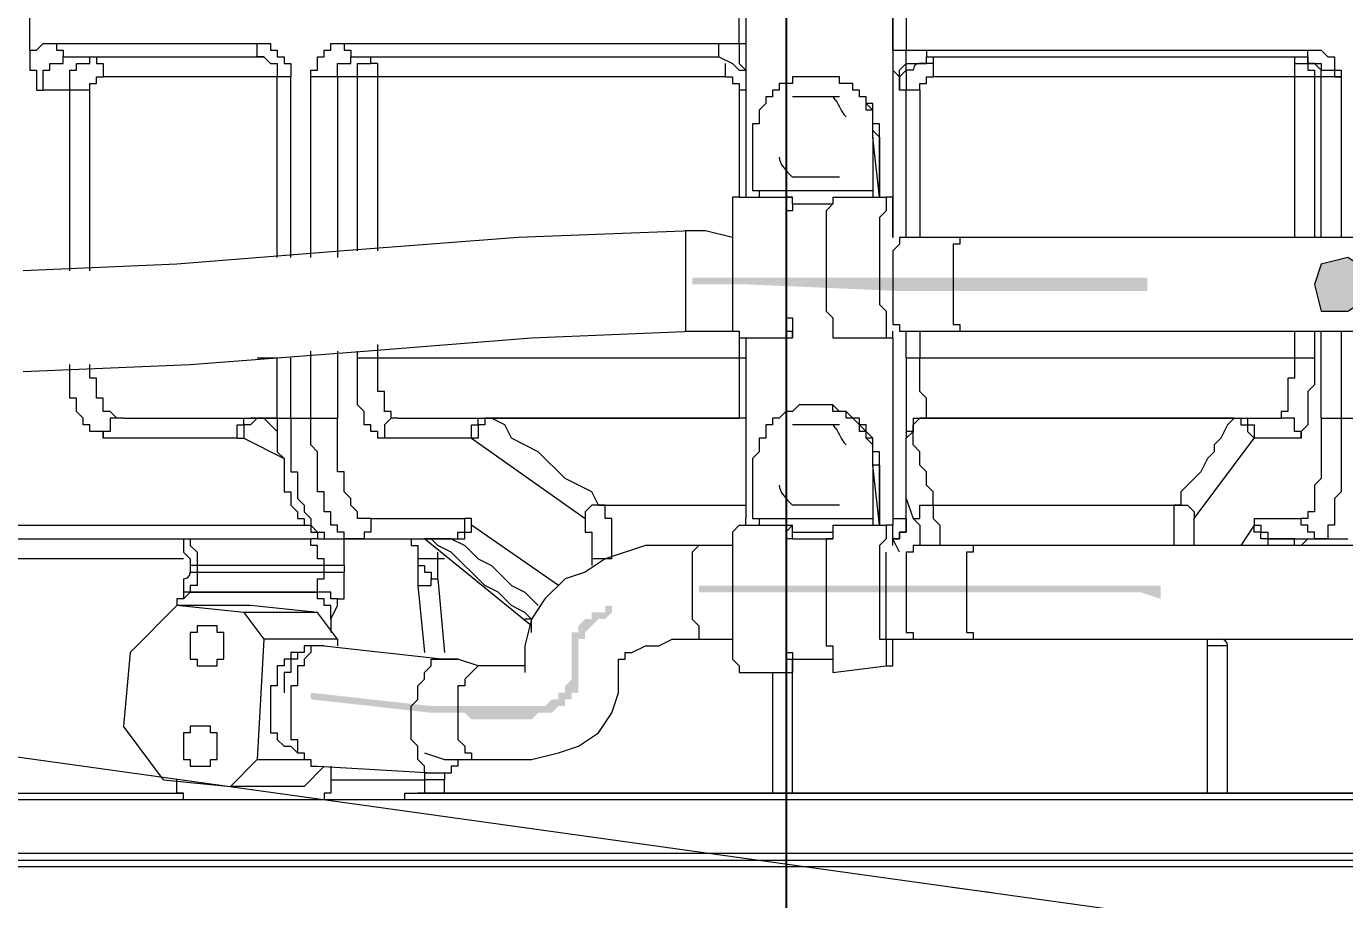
# Model space of a CAD drawing. Header units: millimetres. Extents: x 25083 to 52777, y 24772 to 45779.
# Drawn here: x 39276.5 to 39349.6, y 33806.6 to 33855 of the extents above; entities that cross this region are included whole.
import ezdxf

# ---------------------------------------------------------------- set-up
doc = ezdxf.new("R2010")
doc.units = ezdxf.units.MM
doc.layers.add('小车', color=7, linetype='Continuous')
doc.styles.get("Standard").update_dxf_attribs({"font": ''})
doc.styles.get('Standard').set_extended_font_data('SimSun')
doc.dimstyles.new('ISO-25', dxfattribs={"dimtxt": 2.5, "dimasz": 2.5, "dimexe": 1.25, "dimexo": 0.625, "dimtad": 1, "dimtxsty": 'Standard', "dimcen": 2.5, "dimadec": 0, "dimazin": 0, "dimtfac": 1, "dimtmove": 0, "dimatfit": 3, "dimfxl": 1, "dimarcsym": 0})

# ---------------------------------------------------------------- blocks, each defined once
blk = doc.blocks.new('*D925')
at = {"color": 0, "lineweight": -2}
for p, q in [((29677.862, 34881.662), (29677.862, 32448.293)), ((40733.017, 34757.645), (40733.017, 32448.293)), ((29680.362, 32449.543), (40730.517, 32449.543))]:
    blk.add_line(p, q, dxfattribs=at)
at = {"color": 0}
for points in [[(29680.362, 32449.96), (29680.362, 32449.127), (29677.862, 32449.543)], [(40730.517, 32449.127), (40730.517, 32449.96), (40733.017, 32449.543)]]:
    blk.add_solid(points, dxfattribs=at)
at = {"layer": 'DEFPOINTS', "color": 0}
for p in [(29677.862, 34882.287), (40733.017, 34758.27), (40733.017, 32449.543)]:
    blk.add_point(p, dxfattribs=at)
at = {"color": 0, "insert": (35205.439, 32451.628), "char_height": 2.5, "attachment_point": 5}
blk.add_mtext('11055,15', dxfattribs=at)
blk = doc.blocks.new('zw$D2F4')
h = blk.add_hatch(color=7)
h.dxf.hatch_style = 2
h.paths.add_polyline_path([(637.995, 191.993), (638.737, 198.677), (638.366, 198.677), (637.623, 191.993)])
h = blk.add_hatch(color=7)
h.dxf.hatch_style = 2
h.paths.add_polyline_path([(637.623, 191.993), (637.623, 190.136), (637.252, 189.764), (637.252, 189.022), (637.995, 189.022), (637.995, 190.879), (637.995, 191.993)])
h = blk.add_hatch(color=7)
h.dxf.hatch_style = 2
h.paths.add_polyline_path([(637.252, 189.022), (637.252, 186.422), (637.623, 186.051), (637.623, 185.308), (637.995, 184.937), (637.995, 184.565), (638.366, 184.565), (638.366, 184.194), (638.737, 184.194), (638.737, 183.823), (639.109, 183.823), (641.708, 183.823), (641.708, 183.451), (642.08, 183.451), (642.822, 182.709), (642.822, 182.337), (643.194, 181.966), (643.565, 181.966), (643.565, 182.337), (643.194, 182.337), (643.194, 183.08), (642.822, 183.08), (642.822, 183.451), (642.451, 183.823), (642.08, 183.823), (642.08, 184.194), (639.48, 184.194), (639.109, 184.565), (638.737, 184.565), (638.737, 184.937), (638.366, 184.937), (638.366, 185.308), (637.995, 185.679), (637.995, 189.022)])
h = blk.add_hatch(color=7)
h.dxf.hatch_style = 2
h.paths.add_polyline_path([(644.308, 177.138), (644.308, 173.796), (644.679, 173.796), (644.679, 176.024), (644.679, 177.138)])
h = blk.add_hatch(color=7)
h.dxf.hatch_style = 2
h.paths.add_polyline_path([(661.39, 177.51), (661.39, 174.539), (661.762, 174.167), (661.762, 177.51)])
h = blk.add_hatch(color=7)
h.dxf.hatch_style = 2
h.paths.add_polyline_path([(661.39, 174.539), (661.019, 165.997), (661.762, 165.997), (661.762, 174.167)])
h = blk.add_hatch(color=7)
h.dxf.hatch_style = 2
h.paths.add_polyline_path([(644.308, 173.796), (644.308, 165.255), (644.679, 165.255), (644.679, 173.796)])
h = blk.add_hatch(color=7)
h.dxf.hatch_style = 2
h.paths.add_polyline_path([(661.019, 165.997), (661.019, 162.655), (661.762, 162.655), (661.762, 165.997)])
h = blk.add_hatch(color=7)
h.dxf.hatch_style = 2
h.paths.add_polyline_path([(644.308, 165.255), (644.308, 161.913), (644.679, 161.913), (644.679, 165.255)])
h = blk.add_hatch(color=7)
edge = h.paths.add_edge_path(flags=0)
edge.add_spline(control_points=[(661.019, 162.655), (661.019, 162.655), (661.019, 152.257), (661.019, 152.257), (661.019, 152.257), (661.762, 152.257), (661.762, 152.257), (661.762, 152.257), (661.762, 162.655), (661.762, 162.655), (661.762, 162.655), (661.019, 162.655), (661.019, 162.655), (661.019, 162.655), (661.019, 162.655), (661.019, 162.655)], knot_values=[0, 0, 0, 0, 1, 1, 1, 2, 2, 2, 3, 3, 3, 4, 4, 4, 5, 5, 5, 5], degree=3, periodic=0)
edge = h.paths.add_edge_path(flags=0)
edge.add_spline(control_points=[(661.019, 141.488), (661.019, 141.488), (661.019, 115.864), (661.019, 115.864), (661.019, 115.864), (661.762, 115.864), (661.762, 115.864), (661.762, 115.864), (661.762, 141.488), (661.762, 141.488), (661.762, 141.488), (661.019, 141.488), (661.019, 141.488), (661.019, 141.488), (661.019, 141.488), (661.019, 141.488)], knot_values=[0, 0, 0, 0, 1, 1, 1, 2, 2, 2, 3, 3, 3, 4, 4, 4, 5, 5, 5, 5], degree=3, periodic=0)
h = blk.add_hatch(color=7)
edge = h.paths.add_edge_path(flags=0)
edge.add_spline(control_points=[(644.308, 161.913), (644.308, 161.913), (644.308, 152.629), (644.308, 152.629), (644.308, 152.629), (643.937, 151.514), (643.937, 151.514), (643.937, 151.514), (644.679, 151.514), (644.679, 151.514), (644.679, 151.514), (644.679, 161.913), (644.679, 161.913), (644.679, 161.913), (644.308, 161.913), (644.308, 161.913), (644.308, 161.913), (644.308, 161.913), (644.308, 161.913)], knot_values=[0, 0, 0, 0, 1, 1, 1, 2, 2, 2, 3, 3, 3, 4, 4, 4, 5, 5, 5, 6, 6, 6, 6], degree=3, periodic=0)
edge = h.paths.add_edge_path(flags=0)
edge.add_spline(control_points=[(643.937, 140.745), (643.937, 140.745), (643.937, 115.121), (643.937, 115.121), (643.937, 115.121), (644.679, 115.121), (644.679, 115.121), (644.679, 115.121), (644.679, 140.745), (644.679, 140.745), (644.679, 140.745), (643.937, 140.745), (643.937, 140.745), (643.937, 140.745), (643.937, 140.745), (643.937, 140.745)], knot_values=[0, 0, 0, 0, 1, 1, 1, 2, 2, 2, 3, 3, 3, 4, 4, 4, 5, 5, 5, 5], degree=3, periodic=0)
h = blk.add_hatch(color=7)
h.dxf.hatch_style = 2
h.paths.add_polyline_path([(661.39, 142.973), (659.905, 142.602), (659.905, 141.116), (660.648, 140.002), (662.133, 140.002), (662.876, 141.116), (662.504, 142.602)])
at = {"color": 7, "lineweight": 5}
for points in [[(647.279, 267.007), (647.279, 198.677)], [(633.167, 229.128), (633.167, 206.104)], [(629.082, 92.468), (629.082, 228.386)], [(629.825, 228.386), (629.825, 92.468)], [(632.796, 109.18), (632.796, 228.386)], [(633.167, 228.386), (633.167, 205.733)], [(629.454, 228.014), (629.454, 92.84)], [(648.021, 215.388), (648.021, 199.048)], [(646.165, 205.733), (646.165, 215.017)], [(656.563, 214.645), (656.934, 205.362), (657.677, 195.706), (658.42, 186.422), (658.791, 177.51)], [(664.361, 177.51), (663.99, 187.165), (663.247, 196.82), (662.504, 206.104), (662.133, 214.645)], [(674.388, 214.274), (673.274, 214.274), (673.274, 213.903), (672.16, 213.903), (672.16, 213.531)], [(674.388, 214.274), (678.844, 214.274)], [(674.388, 214.274), (674.388, 213.903), (674.759, 213.531), (674.759, 212.789)], [(672.16, 210.932), (672.16, 213.531)], [(672.16, 213.531), (673.274, 213.531), (673.274, 213.16), (673.645, 213.16), (673.645, 212.417), (674.017, 212.417), (674.017, 212.046)], [(674.759, 212.789), (674.388, 212.789), (674.388, 212.417), (674.017, 212.417), (674.017, 212.046)], [(674.759, 212.789), (674.759, 201.648)], [(652.849, 210.189), (653.22, 210.189), (653.22, 210.932), (653.592, 210.932), (653.592, 211.303), (653.963, 211.303), (654.335, 211.675), (655.077, 211.675), (655.077, 212.046), (656.934, 212.046)], [(662.133, 212.046), (672.16, 212.046)], [(672.16, 212.046), (673.274, 212.046), (673.274, 211.675), (673.645, 211.675), (673.645, 211.303)], [(674.017, 212.046), (674.017, 201.277)], [(653.963, 209.075), (653.963, 209.446), (654.335, 209.818), (654.335, 210.189), (654.706, 210.189), (655.077, 210.189), (655.077, 210.561), (656.191, 210.561), (656.191, 210.932), (656.934, 210.932)], [(662.133, 210.932), (672.16, 210.932)], [(672.16, 210.932), (672.531, 210.932), (672.531, 210.561), (672.903, 210.561), (672.903, 210.189)], [(673.645, 211.303), (673.645, 210.932), (674.017, 210.932), (674.017, 210.561)], [(652.849, 202.762), (652.849, 210.189)], [(653.963, 209.075), (653.963, 209.818), (653.22, 209.818), (653.22, 210.189), (652.849, 210.189)], [(674.017, 210.561), (673.645, 210.561), (673.645, 210.189), (672.903, 210.189)], [(672.903, 199.791), (672.903, 210.189)], [(633.91, 206.847), (636.881, 209.075)], [(640.966, 208.704), (636.881, 209.075)], [(640.966, 208.704), (643.565, 206.104)], [(653.963, 209.075), (653.963, 197.192)], [(633.91, 206.847), (633.538, 203.133)], [(632.796, 205.362), (632.796, 205.733), (633.167, 205.733), (633.167, 206.104), (633.538, 206.104), (633.91, 206.104)], [(635.767, 205.733), (635.024, 205.733), (635.024, 205.362), (634.653, 205.362), (634.653, 204.99)], [(636.881, 204.99), (636.881, 205.362), (636.509, 205.362), (636.509, 205.733), (636.138, 205.733), (635.767, 205.733)], [(643.194, 202.391), (643.565, 206.104)], [(643.565, 202.019), (643.565, 206.104)], [(643.937, 205.733), (643.937, 206.104), (643.565, 206.104)], [(644.308, 205.733), (643.937, 205.733)], [(644.308, 205.362), (644.308, 205.733), (643.937, 205.733)], [(644.308, 205.362), (643.937, 205.733)], [(645.051, 205.733), (644.308, 205.733)], [(646.536, 205.733), (646.165, 205.362), (645.793, 205.362)], [(646.907, 205.733), (646.536, 205.733)], [(647.279, 205.733), (646.907, 205.733)], [(647.279, 205.733), (647.279, 205.362), (646.907, 205.362)], [(632.796, 193.849), (632.796, 205.362)], [(634.653, 204.99), (634.653, 204.247), (635.024, 204.247), (635.024, 203.876), (635.395, 203.876), (635.767, 203.876)], [(635.767, 203.876), (636.509, 203.876), (636.509, 204.247), (636.881, 204.247), (636.881, 204.99)], [(641.337, 205.362), (640.594, 205.362), (640.594, 204.99), (640.223, 204.99), (640.223, 204.247)], [(642.451, 204.247), (642.451, 204.99), (642.08, 204.99), (642.08, 205.362), (641.337, 205.362)], [(644.308, 198.306), (644.308, 205.362)], [(644.308, 205.362), (644.308, 198.306)], [(644.679, 204.99), (644.679, 205.362), (644.308, 205.362)], [(645.422, 204.99), (644.679, 204.99)], [(645.793, 205.362), (645.422, 205.362)], [(645.422, 205.362), (645.422, 196.82)], [(645.793, 204.99), (645.422, 204.99)], [(645.793, 196.82), (645.793, 205.362)], [(646.907, 205.362), (646.536, 204.99), (645.793, 204.99)], [(640.223, 204.247), (640.223, 203.876), (640.594, 203.876), (640.594, 203.505), (640.966, 203.505), (641.337, 203.505)], [(641.337, 203.505), (642.08, 203.505), (642.08, 203.876), (642.451, 203.876), (642.451, 204.247)], [(635.024, 201.648), (633.538, 203.133)], [(633.538, 199.048), (633.538, 203.133)], [(652.849, 202.762), (653.592, 202.762), (653.592, 202.391), (653.963, 202.391), (653.963, 202.019)], [(652.849, 202.762), (652.849, 202.391)], [(643.194, 202.391), (641.708, 201.277)], [(643.194, 198.306), (643.194, 202.391)], [(643.194, 198.306), (643.565, 202.019)], [(652.849, 202.391), (651.735, 200.162)], [(653.592, 202.019), (653.592, 202.391), (652.849, 202.391)], [(653.963, 201.277), (653.963, 201.648), (653.592, 202.019)], [(653.963, 201.277), (653.963, 202.019)], [(641.708, 201.277), (635.024, 201.648)], [(635.024, 201.648), (635.024, 198.677)], [(641.708, 197.192), (641.708, 201.277)], [(653.22, 200.534), (653.963, 201.277)], [(653.592, 200.905), (653.963, 201.277)], [(653.963, 200.534), (653.963, 201.277)], [(657.305, 201.648), (657.305, 200.534)], [(674.759, 201.648), (674.759, 200.905), (674.388, 200.905), (674.388, 200.534), (674.017, 200.534), (674.017, 200.162), (673.645, 200.162), (673.645, 199.791)], [(674.017, 201.277), (673.645, 200.905)], [(674.017, 201.277), (674.017, 201.648), (674.759, 201.648)], [(640.966, 199.42), (640.966, 199.791), (640.594, 199.791), (640.594, 200.162), (640.223, 200.162), (640.223, 200.534), (639.48, 200.534), (639.109, 200.534), (639.109, 200.905), (636.509, 200.905), (636.509, 200.534), (636.138, 200.534), (635.767, 200.162), (635.767, 199.791)], [(653.963, 200.534), (652.106, 200.534), (651.735, 200.162), (649.878, 200.162), (649.878, 199.791), (649.136, 199.791), (648.764, 199.42), (648.393, 199.42), (648.393, 199.048), (648.021, 199.048), (648.021, 198.677), (647.65, 198.677), (647.65, 198.306)], [(653.22, 200.534), (653.592, 200.905)], [(653.963, 200.534), (657.305, 200.534)], [(662.876, 200.534), (672.903, 200.534)], [(673.645, 200.905), (673.645, 200.534), (672.903, 200.534)], [(641.337, 198.677), (640.966, 198.677), (640.594, 199.048), (640.223, 199.048), (640.223, 199.42), (639.109, 199.42), (639.109, 199.791), (638.366, 199.791), (637.995, 199.791), (636.138, 199.791), (636.138, 199.42), (635.395, 199.42), (635.395, 199.048), (635.024, 199.048), (635.024, 198.677), (634.653, 198.677), (634.653, 198.306)], [(635.767, 199.791), (635.395, 199.42)], [(641.337, 198.677), (641.337, 199.048), (640.966, 199.048), (640.966, 199.42), (640.594, 199.42), (640.594, 199.791), (639.852, 199.791), (639.852, 200.162), (638.737, 200.162)], [(653.963, 199.791), (650.992, 199.791), (650.992, 199.42), (649.507, 199.42), (649.136, 199.048), (648.764, 199.048), (648.393, 198.677), (648.021, 198.677), (647.65, 198.306), (647.65, 197.934), (647.279, 197.934), (647.279, 197.563)], [(653.963, 199.791), (657.305, 199.791)], [(662.876, 199.791), (672.903, 199.791)], [(673.645, 199.791), (672.903, 199.791)], [(633.538, 199.048), (634.653, 197.934)], [(633.91, 197.563), (633.167, 197.563), (633.167, 197.934), (632.796, 197.934), (632.796, 198.306)], [(634.653, 198.306), (634.281, 191.621)], [(641.337, 198.306), (641.337, 198.677)], [(641.337, 197.934), (641.337, 198.306)], [(641.708, 197.192), (643.194, 198.306)], [(642.822, 197.563), (643.565, 197.563), (643.565, 197.934), (643.937, 197.934), (643.937, 198.306), (644.308, 198.306)], [(643.565, 197.192), (643.937, 197.192), (643.937, 197.563), (644.308, 197.563), (644.308, 198.306)], [(644.308, 198.306), (645.051, 198.306), (645.051, 197.934), (645.422, 197.934)], [(645.793, 197.934), (646.165, 197.934), (646.165, 198.306), (646.907, 198.306), (646.907, 198.677), (647.279, 198.677)], [(647.279, 198.306), (647.279, 198.677)], [(647.65, 198.306), (647.279, 198.306), (647.279, 197.563)], [(647.65, 198.306), (647.279, 198.306)], [(648.393, 197.563), (648.764, 197.563), (648.764, 197.934), (649.878, 197.934), (649.878, 198.306), (652.106, 198.306), (652.478, 198.677), (653.963, 198.677)], [(653.963, 198.677), (657.677, 198.677)], [(662.876, 198.677), (672.903, 198.677)], [(672.903, 175.653), (672.903, 198.677)], [(672.903, 198.677), (673.274, 198.677), (673.274, 198.306), (674.017, 198.306), (674.017, 197.934), (674.388, 197.934), (674.388, 197.563), (674.759, 197.563), (674.759, 196.82)], [(634.653, 197.563), (633.91, 197.563)], [(633.91, 197.563), (633.91, 192.364)], [(641.337, 197.934), (640.594, 191.25)], [(642.822, 197.563), (642.08, 197.563)], [(642.822, 197.563), (643.565, 197.192)], [(645.422, 197.934), (645.793, 197.934)], [(647.279, 197.563), (647.279, 190.879)], [(647.65, 196.82), (647.65, 197.192), (648.021, 197.192), (648.021, 197.563), (648.393, 197.563)], [(641.708, 197.192), (641.337, 197.192)], [(643.565, 197.192), (643.937, 197.192), (643.937, 196.82), (645.422, 196.82)], [(645.793, 196.82), (645.422, 196.82)], [(645.793, 196.82), (647.279, 196.82)], [(647.279, 196.449), (647.279, 196.82), (647.65, 196.82)], [(648.393, 195.335), (648.393, 196.078), (648.764, 196.078), (649.136, 196.449), (649.507, 196.449), (649.878, 196.82), (650.25, 196.82), (650.621, 196.82), (650.992, 196.82), (650.992, 197.192), (653.963, 197.192)], [(657.677, 197.192), (653.963, 197.192)], [(672.903, 197.192), (662.876, 197.192)], [(672.903, 197.192), (673.645, 197.192), (673.645, 196.82), (673.645, 196.449), (674.017, 196.449)], [(674.759, 196.82), (674.388, 196.82), (674.388, 196.449), (674.017, 196.449)], [(674.759, 196.82), (674.759, 176.024)], [(648.393, 195.335), (647.65, 195.335), (647.65, 195.706), (647.279, 195.706), (647.279, 196.078), (647.279, 196.449)], [(652.849, 194.592), (652.849, 194.963), (653.22, 194.963), (653.22, 195.335), (653.592, 195.335), (653.592, 195.706), (654.335, 195.706), (654.706, 196.078), (657.305, 196.078)], [(657.305, 196.078), (657.677, 196.078)], [(657.305, 196.078), (657.305, 174.539)], [(663.247, 196.078), (672.903, 196.078)], [(672.903, 196.078), (673.645, 196.078), (673.645, 195.706)], [(674.017, 196.449), (674.017, 176.024)], [(648.393, 195.335), (648.393, 190.136)], [(672.903, 194.963), (673.645, 194.963), (673.645, 195.335), (674.017, 195.335)], [(673.645, 195.706), (673.645, 195.335), (674.017, 195.335)], [(653.963, 193.849), (653.963, 194.221), (654.335, 194.221), (654.335, 194.592), (655.077, 194.592), (655.449, 194.592), (655.449, 194.963), (657.305, 194.963)], [(657.305, 194.963), (658.048, 194.963)], [(663.247, 194.963), (672.903, 194.963)], [(652.849, 189.764), (652.849, 194.592)], [(653.963, 193.849), (653.963, 194.221), (653.592, 194.592), (653.22, 194.592), (652.849, 194.592)], [(632.796, 193.478), (632.796, 193.849)], [(633.167, 193.478), (632.796, 193.478)], [(633.167, 193.478), (633.167, 109.551)], [(633.167, 193.478), (633.167, 193.107)], [(653.963, 193.849), (653.963, 174.91)], [(633.167, 109.922), (633.167, 192.735)], [(634.281, 191.621), (634.281, 192.364), (634.653, 192.364), (635.024, 192.735), (635.767, 192.735), (636.138, 193.107), (637.995, 193.107), (638.366, 192.735), (639.109, 192.735), (639.48, 192.364), (639.852, 192.364), (640.223, 191.993), (640.594, 191.993), (640.594, 191.621)], [(644.679, 192.735), (640.966, 192.364)], [(644.679, 192.735), (644.679, 191.993), (645.051, 191.993), (645.051, 191.621)], [(646.165, 192.735), (644.679, 192.735)], [(646.165, 192.735), (645.793, 192.735), (645.793, 192.364), (645.422, 192.364), (645.422, 191.993), (645.051, 191.993), (645.051, 191.621)], [(646.907, 193.107), (646.907, 192.735), (646.165, 192.735)], [(646.165, 191.621), (646.165, 192.735)], [(646.165, 191.621), (646.165, 192.735)], [(647.279, 193.107), (646.907, 193.107)], [(633.91, 192.364), (633.167, 192.364)], [(634.281, 192.364), (633.91, 192.364)], [(633.91, 191.25), (633.91, 192.364)], [(635.395, 192.364), (635.024, 191.25), (635.024, 189.022)], [(642.451, 186.422), (647.279, 192.364)], [(646.907, 191.621), (647.279, 191.993)], [(646.907, 191.621), (647.279, 191.993)], [(647.279, 191.993), (647.279, 192.364)], [(647.279, 191.993), (647.279, 192.364)], [(647.279, 190.879), (647.279, 191.993)], [(633.167, 191.25), (633.91, 191.25)], [(634.281, 191.25), (633.91, 191.25)], [(635.024, 190.507), (634.653, 190.507), (634.653, 190.879), (634.281, 190.879), (634.281, 191.621)], [(640.223, 189.393), (640.594, 190.507), (640.594, 191.621)], [(640.594, 191.621), (640.594, 191.25)], [(640.594, 191.25), (640.594, 190.879)], [(645.051, 191.621), (640.966, 191.25)], [(642.822, 186.422), (643.194, 186.794), (643.565, 187.536), (644.308, 188.279), (644.679, 189.022), (646.536, 190.879), (646.907, 191.621)], [(645.051, 191.621), (646.165, 191.621)], [(646.165, 191.25), (646.165, 191.621)], [(637.623, 190.507), (636.138, 190.507), (635.767, 190.136), (635.395, 190.136), (635.395, 189.764), (635.024, 189.764), (635.024, 189.022)], [(640.223, 189.022), (640.223, 189.393), (639.48, 190.136), (639.109, 190.136), (639.109, 190.507), (637.623, 190.507)], [(640.594, 190.879), (640.594, 190.507)], [(647.279, 190.879), (646.907, 190.136), (646.165, 189.393), (645.793, 188.65), (644.679, 187.536), (644.308, 186.794), (643.565, 186.051)], [(647.279, 190.879), (647.279, 190.507)], [(647.279, 190.879), (647.279, 190.136), (647.65, 190.136), (647.65, 189.764), (648.021, 189.764)], [(647.279, 190.507), (647.65, 190.507), (647.65, 190.136), (648.393, 190.136)], [(644.679, 184.937), (648.021, 189.764)], [(648.021, 189.764), (648.393, 189.764), (648.393, 190.136)], [(652.849, 189.764), (648.393, 183.451)], [(653.592, 189.393), (652.849, 189.393), (652.849, 189.764)], [(652.849, 189.764), (653.592, 189.764), (653.592, 189.393), (653.963, 189.393), (653.963, 189.022)], [(635.024, 189.022), (635.024, 186.422), (635.395, 184.937), (635.767, 183.823), (636.509, 182.709), (637.623, 181.966), (638.737, 181.595), (639.852, 181.595)], [(640.223, 189.022), (640.223, 189.393)], [(640.223, 186.794), (640.223, 189.022)], [(653.963, 188.65), (653.963, 189.022), (653.592, 189.022), (653.592, 189.393)], [(653.963, 188.65), (653.963, 189.022)], [(649.136, 182.709), (649.878, 183.08), (650.621, 184.565), (652.106, 186.051), (652.849, 187.536), (653.592, 187.908), (653.963, 188.65)], [(653.963, 174.539), (653.963, 188.65)], [(640.594, 186.794), (639.852, 186.794)], [(646.907, 177.138), (646.907, 180.109), (646.165, 182.337), (645.422, 183.451), (645.051, 184.565), (643.937, 185.679), (642.822, 186.422), (641.337, 186.794), (640.594, 186.794)], [(642.08, 186.422), (642.822, 186.422), (642.822, 186.794)], [(646.165, 183.08), (645.793, 183.08)], [(648.393, 183.451), (647.65, 183.451), (647.65, 183.08), (646.536, 183.08), (646.165, 183.08)], [(646.165, 181.966), (646.165, 183.08)], [(649.136, 182.709), (649.136, 183.08), (648.764, 183.451), (648.393, 183.451)], [(646.165, 181.966), (648.393, 181.966), (648.393, 182.337), (649.136, 182.337), (649.136, 182.709)], [(649.136, 182.709), (649.136, 174.539)], [(639.852, 181.595), (640.594, 181.595)], [(640.594, 181.595), (640.594, 181.223), (640.966, 181.223), (640.966, 180.852), (641.337, 180.109), (641.337, 179.366), (641.708, 178.624), (641.708, 176.767)], [(661.39, 177.881), (658.791, 177.881), (658.791, 177.51)], [(664.361, 177.51), (664.361, 177.881), (662.504, 177.881), (662.133, 177.881), (661.39, 177.881)], [(644.308, 177.51), (642.822, 177.51), (642.451, 177.138), (642.08, 177.138), (641.708, 177.138), (641.708, 176.767)], [(646.907, 177.138), (646.536, 177.51), (646.165, 177.51), (645.793, 177.51), (644.308, 177.51)], [(646.907, 175.281), (646.907, 177.138)], [(658.791, 177.51), (658.791, 176.767)], [(664.361, 176.767), (664.361, 177.51)], [(641.708, 176.767), (641.708, 175.281)], [(658.791, 176.767), (658.791, 175.281)], [(663.99, 175.281), (664.361, 176.767)], [(672.903, 175.653), (672.903, 175.281), (672.531, 175.281), (672.531, 174.91), (672.16, 174.91)], [(674.017, 176.024), (673.645, 175.281), (673.274, 174.91), (673.274, 174.539)], [(673.274, 175.653), (673.645, 175.653)], [(674.017, 176.024), (674.759, 176.024)], [(674.759, 176.024), (674.759, 174.91)], [(648.021, 174.91), (647.65, 175.281), (642.822, 175.281), (642.451, 175.281), (640.594, 175.281), (640.223, 174.91), (639.852, 174.91)], [(639.852, 174.91), (639.852, 171.939)], [(648.021, 174.91), (648.021, 171.939)], [(657.305, 174.91), (653.963, 174.91)], [(658.42, 174.91), (657.305, 174.91)], [(666.218, 174.91), (666.218, 175.281), (661.39, 175.281), (660.648, 175.281), (658.791, 175.281), (658.791, 174.91), (658.42, 174.91)], [(658.42, 174.91), (658.42, 171.939)], [(672.16, 174.91), (666.218, 174.91)], [(666.218, 174.91), (666.218, 171.939)], [(672.16, 174.539), (672.16, 174.91)], [(674.759, 174.91), (673.645, 174.91), (673.274, 174.539)], [(674.759, 174.91), (678.102, 174.91)], [(674.759, 174.91), (674.759, 174.539)], [(648.021, 174.539), (648.393, 174.539)], [(658.42, 174.539), (648.393, 174.539)], [(651.364, 174.167), (648.393, 174.167)], [(648.393, 174.167), (648.393, 167.483)], [(648.393, 174.167), (648.393, 173.796)], [(654.706, 170.825), (654.706, 171.568), (654.335, 171.939), (654.335, 172.311), (653.963, 172.682), (653.963, 173.053), (653.592, 173.053), (653.592, 173.425), (652.849, 173.425), (652.849, 173.796), (652.106, 173.796), (651.735, 174.167), (651.364, 174.167)], [(686.271, 174.539), (666.218, 174.539)], [(669.56, 174.167), (666.589, 174.167)], [(666.589, 174.167), (666.589, 167.483)], [(666.589, 174.167), (666.589, 173.796)], [(672.903, 170.825), (672.903, 171.939), (672.531, 171.939), (672.531, 172.682), (672.16, 172.682), (672.16, 173.053), (671.788, 173.053), (671.788, 173.425), (671.417, 173.425), (671.046, 173.796), (670.303, 173.796), (670.303, 174.167), (669.56, 174.167)], [(648.393, 173.796), (648.021, 173.796)], [(648.393, 173.796), (648.393, 167.483)], [(666.589, 173.796), (666.218, 173.796)], [(666.589, 173.796), (666.589, 167.483)], [(639.852, 173.053), (633.167, 173.053)], [(633.167, 171.939), (639.852, 171.939)], [(648.021, 171.939), (647.65, 172.311), (642.822, 172.311), (642.451, 172.311), (640.594, 172.311), (640.594, 171.939), (639.852, 171.939)], [(639.852, 171.939), (640.594, 171.939)], [(647.279, 171.939), (647.279, 172.311), (643.194, 172.311), (642.822, 172.311), (640.966, 172.311), (640.966, 171.939), (640.594, 171.939)], [(640.594, 171.939), (640.594, 169.711)], [(647.279, 171.939), (648.021, 171.939)], [(647.279, 171.939), (647.279, 169.711)], [(647.65, 171.939), (647.65, 169.711)], [(649.136, 169.34), (649.136, 171.939)], [(653.592, 169.34), (653.592, 171.939)], [(666.218, 171.939), (666.218, 172.311), (661.39, 172.311), (660.648, 172.311), (658.791, 172.311), (658.791, 171.939), (658.42, 171.939)], [(658.42, 171.939), (658.791, 171.939)], [(665.847, 171.939), (665.475, 171.939), (665.475, 172.311), (661.39, 172.311), (661.019, 172.311), (659.534, 172.311), (659.534, 171.939), (658.791, 171.939)], [(665.847, 171.939), (666.218, 171.939)], [(665.847, 171.939), (665.847, 169.711)], [(665.847, 171.939), (665.847, 169.711)], [(667.332, 169.34), (667.332, 171.939)], [(671.788, 169.34), (671.788, 171.939)], [(651.364, 167.483), (652.478, 167.483), (652.849, 167.854), (653.22, 167.854), (653.22, 168.226), (653.592, 168.226), (653.963, 168.597), (653.963, 168.968), (654.335, 168.968), (654.335, 169.711), (654.706, 169.711), (654.706, 170.825)], [(669.56, 167.483), (671.046, 167.483), (671.046, 167.854), (671.788, 167.854), (671.788, 168.226), (672.16, 168.226), (672.16, 168.597), (672.531, 168.597), (672.531, 169.34), (672.903, 169.34), (672.903, 170.825)], [(648.021, 169.711), (647.279, 169.711), (647.279, 170.082), (642.822, 170.082), (642.451, 170.082), (641.337, 170.082), (641.337, 169.711), (639.852, 169.711)], [(651.364, 167.112), (652.106, 167.112), (652.106, 167.483), (652.849, 167.483), (653.22, 167.854), (653.592, 167.854), (653.592, 168.226), (653.963, 168.226), (653.963, 168.597), (654.335, 168.968), (654.335, 169.34), (654.706, 169.711), (654.706, 170.454)], [(651.364, 167.483), (652.849, 167.483), (652.849, 167.854), (653.22, 167.854), (653.592, 168.226), (653.963, 168.226), (653.963, 168.597), (653.963, 168.968), (654.335, 168.968), (654.335, 169.711), (654.706, 169.711), (654.706, 170.454)], [(651.364, 167.112), (651.364, 167.483), (652.849, 167.483), (652.849, 167.854), (653.22, 167.854), (653.592, 168.226), (653.963, 168.226), (653.963, 168.597), (654.335, 168.968), (654.335, 169.711), (654.706, 169.711), (654.706, 170.454)], [(666.218, 169.711), (665.847, 169.711), (665.475, 170.082), (661.39, 170.082), (660.648, 170.082), (659.905, 170.082), (659.534, 169.711), (658.42, 169.711)], [(669.56, 167.112), (670.303, 167.112), (670.303, 167.483), (671.417, 167.483), (671.417, 167.854), (671.788, 167.854), (671.788, 168.226), (672.16, 168.226), (672.16, 168.597), (672.531, 168.597), (672.531, 169.34), (672.903, 169.34), (672.903, 170.454)], [(669.56, 167.483), (671.046, 167.483), (671.046, 167.854), (671.788, 167.854), (671.788, 168.226), (672.16, 168.226), (672.16, 168.597), (672.531, 168.597), (672.531, 169.34), (672.903, 169.34), (672.903, 170.454)], [(669.56, 167.112), (669.932, 167.483), (671.046, 167.483), (671.417, 167.854), (671.788, 167.854), (671.788, 168.226), (672.16, 168.226), (672.16, 168.597), (672.531, 168.597), (672.531, 169.34), (672.903, 169.34), (672.903, 170.454)], [(639.852, 169.711), (640.223, 166.74)], [(648.021, 169.711), (648.021, 166.74)], [(658.42, 169.711), (658.42, 166.74)], [(666.218, 169.711), (666.218, 166.74)], [(648.021, 166.74), (647.279, 166.74), (646.907, 167.112), (642.822, 167.112), (642.451, 167.112), (641.708, 167.112), (641.708, 166.74), (640.223, 166.74)], [(648.021, 167.112), (651.364, 167.483)], [(648.393, 167.483), (648.021, 167.483)], [(648.021, 167.112), (648.393, 167.112)], [(651.364, 167.112), (648.021, 167.112)], [(651.364, 167.483), (648.393, 167.483)], [(648.393, 167.112), (651.364, 167.112)], [(666.218, 166.74), (665.475, 166.74), (665.104, 167.112), (661.39, 167.112), (661.019, 167.112), (660.276, 167.112), (659.905, 166.74), (658.42, 166.74)], [(666.218, 167.112), (669.56, 167.483)], [(666.589, 167.483), (666.218, 167.483)], [(666.218, 167.112), (666.589, 167.112)], [(669.56, 167.112), (666.218, 167.112)], [(669.56, 167.483), (666.589, 167.483)], [(666.589, 167.112), (669.56, 167.112)], [(640.223, 166.74), (640.223, 166.369), (641.708, 166.369)], [(641.708, 166.74), (641.708, 161.913)], [(641.708, 166.74), (645.051, 166.74), (645.422, 166.74), (646.536, 166.74)], [(646.536, 165.997), (647.279, 166.369)], [(646.907, 166.369), (648.021, 166.369)], [(647.65, 165.626), (647.65, 165.997), (647.279, 165.997), (647.279, 166.369)], [(647.279, 166.369), (647.279, 165.997), (647.65, 165.997), (647.65, 165.626), (648.021, 165.626), (648.393, 165.626)], [(648.021, 166.369), (648.021, 166.74)], [(648.393, 166.369), (648.021, 166.369)], [(658.42, 166.369), (648.393, 166.369)], [(648.393, 166.369), (648.393, 165.626)], [(658.42, 166.74), (658.42, 166.369), (658.791, 166.369)], [(661.39, 166.369), (659.162, 166.369), (659.162, 165.997), (658.791, 165.997)], [(663.99, 165.997), (663.619, 165.997), (663.247, 166.369), (662.504, 166.369), (661.39, 166.369)], [(663.99, 166.369), (664.733, 166.369)], [(664.733, 166.369), (663.99, 166.369)], [(704.468, 166.369), (664.733, 166.369)], [(664.733, 166.369), (666.218, 166.369)], [(666.218, 166.369), (666.218, 166.74)], [(674.388, 166.369), (673.274, 166.369), (672.903, 165.997), (672.16, 165.997)], [(674.388, 166.369), (678.102, 166.369)], [(674.388, 166.369), (674.388, 165.626)], [(644.308, 165.626), (642.08, 165.626), (642.08, 165.255), (641.708, 165.255)], [(646.907, 165.255), (646.536, 165.255), (646.536, 165.626), (644.679, 165.626), (644.308, 165.626)], [(648.393, 165.626), (647.65, 165.626)], [(649.507, 165.626), (648.393, 165.255)], [(648.393, 165.626), (652.849, 165.626)], [(648.393, 165.626), (652.849, 165.626)], [(652.849, 165.626), (653.22, 165.255), (653.592, 165.255), (653.963, 164.883), (653.963, 164.512)], [(657.305, 165.626), (652.849, 165.626)], [(657.305, 165.626), (658.791, 165.626)], [(657.305, 165.626), (657.305, 142.973)], [(658.791, 165.997), (658.791, 162.655)], [(663.99, 162.655), (663.99, 165.997)], [(663.99, 165.626), (672.16, 165.626)], [(672.16, 164.883), (672.16, 165.997)], [(672.16, 165.997), (673.274, 165.997), (673.645, 165.626)], [(672.16, 165.997), (672.903, 165.997), (673.274, 165.626), (673.645, 165.626), (673.645, 165.255)], [(673.274, 165.255), (673.274, 165.626), (672.16, 165.626)], [(673.645, 165.626), (674.388, 165.626)], [(678.102, 165.626), (674.388, 165.626)], [(674.388, 165.626), (674.388, 164.512)], [(646.907, 161.913), (646.907, 165.255)], [(648.393, 165.255), (648.021, 164.883), (646.907, 164.883)], [(648.393, 165.255), (648.393, 164.883), (649.136, 164.883), (649.136, 164.512), (649.136, 164.141)], [(649.136, 164.141), (649.878, 164.141), (650.25, 164.512), (650.992, 164.512), (651.364, 164.883), (652.106, 164.883), (652.478, 165.255)], [(652.478, 165.255), (653.22, 165.255)], [(653.963, 165.255), (653.963, 164.883)], [(653.963, 147.43), (653.963, 164.883)], [(653.963, 164.512), (655.077, 164.512), (655.449, 164.883), (657.305, 164.883)], [(658.791, 164.883), (657.305, 164.883)], [(672.16, 164.883), (663.99, 164.883)], [(672.16, 164.883), (672.531, 164.883), (672.531, 164.512), (672.903, 164.512), (672.903, 164.141)], [(673.645, 165.255), (673.645, 164.512), (674.017, 164.512)], [(674.017, 164.141), (673.645, 164.141), (673.645, 164.883)], [(649.136, 164.141), (648.393, 164.141), (648.021, 163.769), (646.907, 163.769)], [(649.136, 164.141), (649.136, 150.4)], [(653.963, 164.512), (653.963, 144.83)], [(672.903, 141.488), (672.903, 164.141)], [(673.645, 164.141), (672.903, 164.141)], [(674.017, 164.141), (673.645, 164.141)], [(674.017, 164.512), (674.017, 143.345)], [(674.388, 164.512), (674.017, 164.512)], [(674.388, 164.512), (674.388, 143.345)], [(661.39, 163.027), (659.162, 163.027), (659.162, 162.655), (658.791, 162.655)], [(658.791, 162.655), (658.791, 115.864)], [(663.99, 162.655), (663.619, 162.655), (663.619, 163.027), (662.876, 163.027), (662.504, 163.027), (661.39, 163.027)], [(663.99, 115.864), (663.99, 162.655)], [(644.308, 162.284), (642.08, 162.284), (642.08, 161.913), (641.708, 161.913)], [(641.708, 161.913), (641.708, 115.121)], [(646.907, 161.913), (646.536, 161.913), (646.536, 162.284), (644.308, 162.284)], [(646.907, 115.121), (646.907, 161.913)], [(649.136, 150.4), (649.136, 150.772), (646.907, 150.772)], [(649.136, 150.4), (649.136, 150.029), (648.764, 149.658), (648.393, 149.658)], [(653.963, 147.43), (653.592, 147.801), (652.849, 148.172), (652.478, 148.544), (652.106, 148.544), (651.735, 148.915), (650.992, 149.286), (649.878, 150.4), (649.136, 150.4)], [(646.907, 149.658), (648.393, 149.658)], [(648.393, 149.658), (652.849, 146.315)], [(633.167, 148.915), (641.337, 148.915)], [(641.337, 147.801), (641.337, 148.915)], [(633.167, 147.801), (641.337, 147.801)], [(648.021, 146.315), (646.907, 147.058)], [(653.963, 147.43), (653.963, 146.687), (653.592, 146.687), (653.592, 146.315), (653.22, 146.315), (652.849, 146.315)], [(653.963, 147.058), (653.592, 147.058), (653.592, 146.687)], [(653.963, 147.43), (653.963, 147.058)], [(647.279, 145.573), (647.279, 145.944), (647.65, 145.944), (647.65, 146.315), (648.021, 146.315)], [(648.393, 146.315), (648.021, 146.315), (648.021, 145.944), (647.65, 145.944), (647.65, 145.573), (647.279, 145.573), (647.279, 145.201)], [(648.393, 146.315), (648.021, 146.315)], [(648.393, 146.315), (648.393, 143.716)], [(653.592, 146.687), (653.22, 146.687), (652.849, 146.315)], [(652.849, 143.716), (652.849, 146.315)], [(647.279, 145.573), (646.907, 145.573)], [(647.279, 145.573), (646.907, 145.573)], [(647.279, 144.087), (647.279, 145.573)], [(647.279, 145.573), (647.279, 145.201)], [(647.279, 145.201), (647.279, 141.116)], [(652.849, 143.716), (653.22, 143.716), (653.22, 144.087), (653.963, 144.087), (653.963, 144.459), (653.963, 144.83)], [(657.305, 144.087), (656.191, 144.087), (656.191, 144.459), (654.335, 144.459), (654.335, 144.83), (653.963, 144.83)], [(646.907, 144.087), (647.279, 144.087)], [(646.907, 144.087), (647.279, 144.087)], [(647.279, 143.345), (646.907, 143.716)], [(647.279, 144.087), (647.279, 143.716)], [(647.65, 143.345), (648.021, 143.345), (648.021, 143.716), (648.393, 143.716)], [(653.963, 142.602), (650.621, 142.602), (650.25, 142.973), (648.764, 142.973), (648.764, 143.345), (648.393, 143.345), (648.393, 143.716)], [(657.305, 142.973), (655.82, 142.973), (655.449, 143.345), (653.592, 143.345), (653.22, 143.716), (652.849, 143.716)], [(658.791, 144.087), (657.305, 144.087)], [(672.903, 144.087), (663.99, 144.087)], [(674.017, 144.087), (672.903, 144.087)], [(674.017, 144.087), (673.645, 144.087), (673.645, 143.345)], [(647.279, 142.602), (647.279, 142.973), (647.65, 142.973), (647.65, 143.345)], [(658.791, 142.973), (657.305, 142.973)], [(672.903, 142.973), (663.99, 142.973)], [(673.645, 143.345), (673.274, 143.345), (673.274, 142.973), (672.903, 142.973)], [(674.388, 143.345), (674.388, 142.602), (674.017, 142.23), (674.017, 141.859), (673.645, 141.859), (673.274, 141.859), (673.274, 141.488), (672.903, 141.488)], [(672.903, 142.602), (673.274, 142.602), (673.645, 142.973), (673.645, 143.345), (674.017, 143.345)], [(673.645, 143.345), (673.645, 142.602), (673.274, 142.602), (673.274, 141.859), (672.903, 141.859), (672.903, 141.488)], [(674.017, 143.345), (673.645, 143.345)], [(674.017, 143.345), (674.388, 143.345)], [(647.65, 142.23), (647.279, 142.23), (647.279, 142.602)], [(653.963, 141.488), (649.878, 141.488), (649.507, 141.859), (648.021, 141.859), (648.021, 142.23), (647.65, 142.23)], [(653.963, 142.602), (658.791, 142.602)], [(653.963, 142.602), (653.963, 120.692)], [(663.99, 142.602), (672.903, 142.602)], [(658.791, 141.488), (653.963, 141.488)], [(672.903, 141.488), (663.99, 141.488)]]:
    blk.add_lwpolyline(points, dxfattribs=at)
at = {"color": 7, "lineweight": 0}
blk.add_lwpolyline([(661.39, 142.973), (659.905, 142.602), (659.905, 141.116), (660.648, 140.002), (662.133, 140.002), (662.876, 141.116), (662.504, 142.602)], close=True, dxfattribs=at)
at = {"color": 7, "lineweight": 5}
for points in [[(644.308, 205.733), (644.308, 205.733), (644.308, 205.733), (644.308, 205.733)], [(645.051, 205.733), (645.051, 205.362), (645.422, 205.362), (645.422, 205.362)], [(641.337, 198.306), (641.337, 198.306), (641.337, 198.677), (641.337, 198.677)], [(647.65, 198.306), (647.65, 198.306), (647.65, 198.306), (647.65, 198.306)], [(647.279, 192.364), (647.279, 192.364), (647.279, 192.364), (647.279, 192.364)], [(646.165, 191.621), (646.536, 191.621), (646.536, 191.621), (646.536, 191.621)], [(672.903, 175.653), (672.903, 175.653), (673.274, 175.653), (673.274, 175.653)], [(650.25, 172.682), (649.878, 172.682), (649.507, 172.311), (649.136, 171.939)], [(668.446, 172.682), (668.075, 172.682), (667.703, 172.311), (667.332, 171.939)], [(653.592, 169.711), (653.22, 169.34), (652.849, 169.34), (652.478, 168.968)], [(671.788, 169.711), (671.417, 169.34), (671.046, 169.34), (670.674, 168.968)], [(648.021, 166.369), (648.021, 166.369), (648.021, 166.369), (648.021, 166.369)], [(653.22, 165.626), (653.22, 165.626), (653.22, 165.626), (652.849, 165.626)], [(653.22, 165.255), (653.22, 165.626), (653.22, 165.626), (653.22, 165.626)], [(653.592, 165.255), (653.592, 165.255), (653.22, 165.255), (653.22, 165.255)], [(653.592, 165.255), (653.592, 165.255), (653.592, 165.255), (653.592, 165.255)], [(653.963, 165.255), (653.963, 165.255), (653.963, 165.255), (653.592, 165.255)], [(653.592, 165.255), (653.592, 165.255), (653.592, 165.255), (653.592, 165.255)], [(653.963, 164.512), (653.963, 164.512), (653.963, 164.512), (653.963, 164.883)], [(673.645, 164.883), (673.645, 164.883), (673.645, 165.255), (673.274, 165.255)], [(673.645, 164.883), (673.645, 164.883), (673.645, 164.883), (673.645, 164.883)], [(653.963, 164.512), (653.963, 164.512), (653.963, 164.512), (653.963, 164.512)], [(653.963, 164.512), (653.963, 164.512), (653.963, 164.512), (653.963, 164.512)], [(641.337, 148.915), (641.337, 148.915), (641.708, 148.915), (641.708, 148.915)], [(641.337, 147.801), (641.337, 147.801), (641.708, 147.801), (641.708, 148.172)], [(647.279, 143.716), (647.279, 143.716), (647.279, 143.716), (647.279, 143.716)]]:
    blk.add_open_spline(points, degree=3, dxfattribs=at)
blk = doc.blocks.new('A$C1A4175F5')
at = {"layer": '小车', "color": 7, "lineweight": 0}
for points in [[(63.554, 574.641), (530.126, 639.594)], [(266.673, 602.918), (264.433, 602.638)]]:
    blk.add_lwpolyline(points, dxfattribs=at)
blk = doc.blocks.new('zw$50CE')
blk.add_blockref('zw$D2F4', (22.01, 103.569))
at = {"layer": '小车', "ltscale": 10, "xscale": -1, "rotation": 270}
blk.add_blockref('A$C1A4175F5', (47.032, 0), dxfattribs=at)

msp = doc.modelspace()

# ---------------------------------------------------------------- linework, layer by layer
at = {"ltscale": 15}
msp.add_lwpolyline([(39318.63, 33273.983), (39318.63, 34140.649), (39398.63, 34140.649), (39398.63, 33273.983)], close=True, dxfattribs=at)

# ---------------------------------------------------------------- block references
at = {"rotation": 90}
msp.add_blockref('zw$50CE', (39594.481, 33157.316), dxfattribs=at)

# ---------------------------------------------------------------- dimensions: what is measured, and where the dimension line sits
dim = msp.add_linear_dim(base=(40733.0166, 32449.5434), p1=(29677.8617, 34882.2868), p2=(40733.0166, 34758.2702), dimstyle='ISO-25')
dim.commit()
dim.dimension.update_dxf_attribs({"geometry": '*D925', "text_midpoint": (35205.4391, 32449.5434), "dimtype": 160})

doc.saveas('drawing.dxf')
